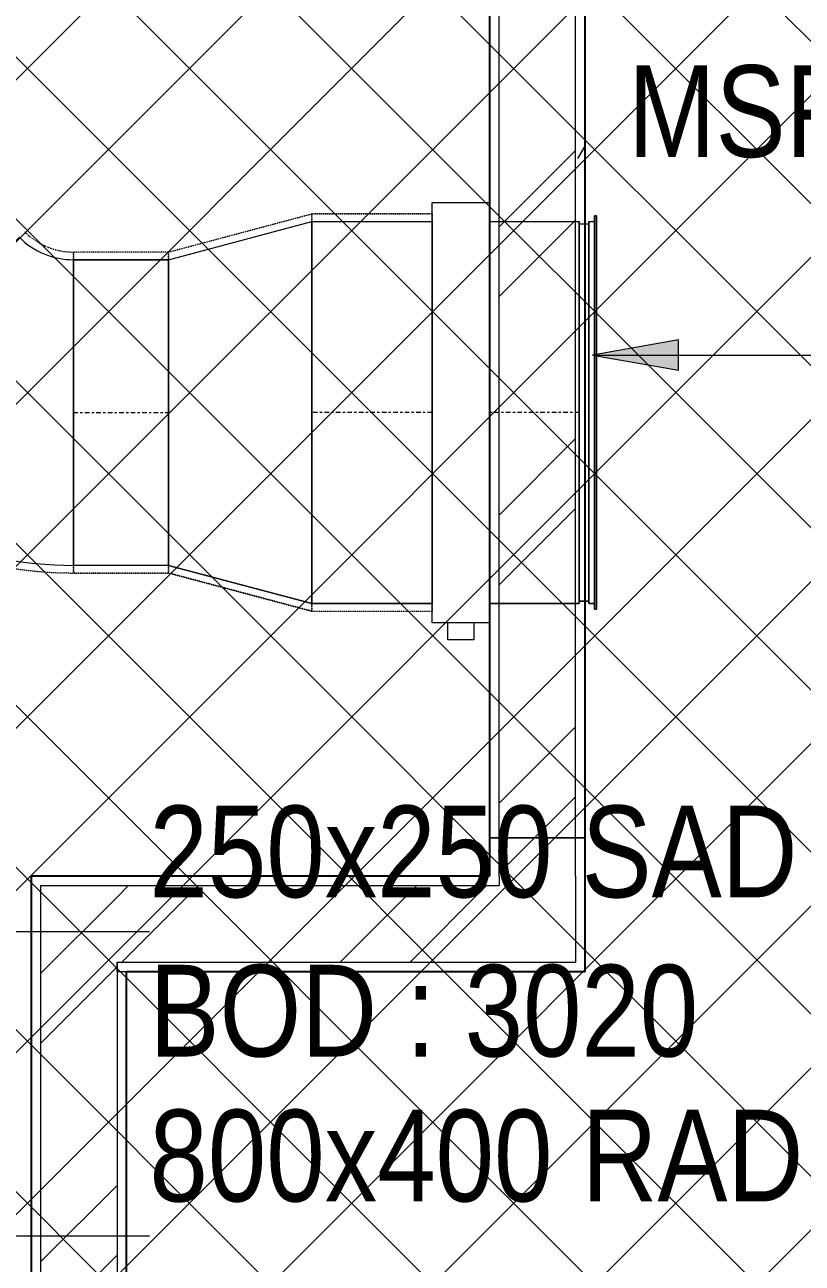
# Model space of a CAD drawing. Header units: inches. Extents: x -83664 to 20107, y -47222 to 19398.
# Drawn here: x -43064 to -41029, y -4555 to -1313 of the extents above; entities that cross this region are included whole.
import ezdxf

# ---------------------------------------------------------------- set-up
doc = ezdxf.new("R2010")
doc.units = ezdxf.units.IN
doc.header["$MEASUREMENT"] = 0
doc.linetypes.add('Center', pattern=[29.999999, 12, -6, 6, -6])
doc.linetypes.add('Hidden 0_50', pattern=[1.0584, 0.5292, -0.5292])
for name, color, linetype, lineweight in [('A-DETL-GENF', 7, 'Continuous', 9), ('A-WALL', 7, 'Continuous', 9), ('A-WALL-PATT', 7, 'Continuous', 25), ('G-ANNO-TEXT', 7, 'Continuous', 9), ('M-HVAC-CDFF', 7, 'Continuous', 9), ('M-HVAC-DUCT-CNTR', 7, 'Center', 9), ('M-HVAC-DUCT-IDEN', 7, 'Continuous', 18)]:
    doc.layers.add(name, color=color, linetype=linetype, lineweight=lineweight)
doc.layers.add('M-HVAC-DUCT', color=7, linetype='Continuous', lineweight=9, true_color=0xffe97f)
doc.styles.add('Arial Narrow_21', font='ARIALN.TTF', dxfattribs={"height": 240})
pattern_1 = [(0, (0, 0), (1219.2, 304.8), [50.292, -864.108, 50.292, -864.108, -4876.8]), (0, (0, 0), (1219.2, 304.8), [-1828.8, 50.292, -1778.508, 50.292, -864.108, -2133.6]), (0, (0, 0), (1219.2, 304.8), [-4572, 50.292, -559.308, 50.292, -1473.708]), (120, (457.2, 152.4), (-873.56454, 903.4582), [50.292, -864.108, 50.292, -864.108, -4876.8]), (120, (457.2, 152.4), (-873.56454, 903.4582), [-1828.8, 50.292, -1778.508, 50.292, -864.108, -2133.6]), (120, (457.2, 152.4), (-873.56454, 903.4582), [-4572, 50.292, -559.308, 50.292, -1473.708]), (240, (609.6, 762), (-345.63546, -1208.2582), [50.292, -864.108, 50.292, -864.108, -4876.8]), (240, (609.6, 762), (-345.63546, -1208.2582), [-1828.8, 50.292, -1778.508, 50.292, -864.108, -2133.6]), (240, (609.6, 762), (-345.63546, -1208.2582), [-4572, 50.292, -559.308, 50.292, -1473.708])]
pattern_2 = [(45, (0, 0), (-377.1708, 377.1708), []), (45, (0, 571.5), (-377.1708, 377.1708), [])]

# ---------------------------------------------------------------- blocks, each defined once
blk = doc.blocks.new('GCE-AT-Return Register Grille Rectangular - 1000x500-8275225-FIRST FLOOR AC CONDITIONING LAYOUT - PART A')
at = {"layer": 'M-HVAC-CDFF', "color": 6, "true_color": 0xff00ff}
for p, q in [((-493.65, 40), (493.65, 40)), ((493.65, 40), (-493.65, 40)), ((-493.65, 15), (-493.65, 40)), ((-493.65, 40), (-493.65, 15)), ((493.65, 40), (493.65, 15)), ((493.65, 40), (493.65, 15)), ((515, 0), (-515, 0)), ((-515, 0), (515, 0)), ((-515, 0), (-515, -4.7625)), ((-515, 0), (-515, -4.7625)), ((-500, 15), (500, 15)), ((500, 15), (-500, 15)), ((-500, 0), (-500, 15)), ((-500, 15), (-500, 0)), ((-500, 0), (500, 0)), ((500, 0), (-500, 0)), ((-493.65, 15), (493.65, 15)), ((493.65, 15), (-493.65, 15)), ((500, 15), (500, 0)), ((500, 15), (500, 0)), ((515, -4.7625), (515, 0)), ((515, 0), (515, -4.7625)), ((515, -4.7625), (-515, -4.7625)), ((-515, -4.7625), (515, -4.7625))]:
    blk.add_line(p, q, dxfattribs=at)
blk = doc.blocks.new('TEMW-ME-DMP-Motorised Fire Damper - MSFD-V121-FIRST FLOOR AC CONDITIONING LAYOUT - PART A')
at = {"layer": 'M-HVAC-DUCT', "color": 6, "true_color": 0xff00ff}
for p, q in [((-33.75, 595), (-33.75, 550)), ((33.75, 595), (-33.75, 595)), ((33.75, 550), (33.75, 595)), ((75, 550), (-75, 550)), ((-75, 550), (-75, -550)), ((75, -550), (75, 550)), ((-75, -550), (75, -550))]:
    blk.add_line(p, q, dxfattribs=at)
blk = doc.blocks.new('M_Rec Elbow - Radius - 0_75W-9392001-FIRST FLOOR AC CONDITIONING LAYOUT - PART A')
at = {"layer": 'M-HVAC-DUCT', "color": 6, "true_color": 0xff00ff}
for p, q in [((-107.1, 458.6), (458.6, -107.1)), ((458.6, -107.1), (-107.1, 458.6)), ((-248.5, 400), (-248.5, -400)), ((-248.5, -400), (-248.5, 400))]:
    blk.add_line(p, q, dxfattribs=at)
for radius in [200, 200, 1000, 1000]:
    blk.add_arc((-248.5, 600), radius, 270, 315, dxfattribs=at)
blk = doc.blocks.new('M_Rec Transition - Length - Standard-9392017-FIRST FLOOR AC CONDITIONING LAYOUT - PART A')
at = {"layer": 'M-HVAC-DUCT', "color": 6, "true_color": 0xff00ff}
for p, q in [((0, 400), (375, 500)), ((0, 400), (375, 500)), ((375, -500), (375, 500)), ((375, 500), (375, -500)), ((0, 400), (0, -400)), ((0, -400), (0, 400)), ((0, -400), (375, -500)), ((375, -500), (0, -400))]:
    blk.add_line(p, q, dxfattribs=at)
blk = doc.blocks.new('TEMW-SMBZ-HO-BM-HVAC-00002_rvt-1-FIRST FLOOR AC CONDITIONING LAYOUT - PART A')
at = {"layer": 'M-HVAC-DUCT', "color": 6, "linetype": 'Hidden 0_50', "true_color": 0xff00ff}
for p, q in [((108769.4, 96463.9), (109144.4, 96563.9)), ((108769.4, 96463.9), (109144.4, 96563.9)), ((109144.4, 95523.9), (109144.4, 96563.9)), ((109144.4, 96563.9), (109144.4, 95523.9)), ((109144.4, 96563.9), (109144.4, 95523.9)), ((109144.4, 95523.9), (109144.4, 96563.9)), ((109459.4, 96563.9), (109144.4, 96563.9)), ((109144.4, 96563.9), (109459.4, 96563.9)), ((109459.4, 96563.9), (109459.4, 95523.9)), ((109459.4, 95523.9), (109459.4, 96563.9)), ((108520.1, 95623.9), (108520.1, 96463.9)), ((108520.1, 96463.9), (108520.1, 95623.9)), ((108769.4, 96463.9), (108520.1, 96463.9)), ((108769.4, 96463.9), (108520.1, 96463.9)), ((108520.1, 95623.9), (108520.1, 96463.9)), ((108520.1, 96463.9), (108520.1, 95623.9)), ((108769.4, 95623.9), (108769.4, 96463.9)), ((108769.4, 96463.9), (108769.4, 95623.9)), ((108769.4, 96463.9), (108769.4, 95623.9)), ((108769.4, 95623.9), (108769.4, 96463.9)), ((108520.1, 95623.9), (108769.4, 95623.9)), ((108769.4, 95623.9), (108520.1, 95623.9)), ((108769.4, 95623.9), (109144.4, 95523.9)), ((109144.4, 95523.9), (108769.4, 95623.9)), ((109144.4, 95523.9), (109459.4, 95523.9)), ((109144.4, 95523.9), (109459.4, 95523.9))]:
    blk.add_line(p, q, dxfattribs=at)
at = {"layer": 'M-HVAC-DUCT', "color": 6, "true_color": 0xff00ff}
for p, q in [((109144.4, 95543.9), (109144.4, 96543.9)), ((109144.4, 96543.9), (109144.4, 95543.9)), ((109144.4, 96543.9), (109459.4, 96543.9)), ((109144.4, 96543.9), (109459.4, 96543.9)), ((109459.4, 95543.9), (109459.4, 96543.9)), ((109459.4, 96543.9), (109459.4, 95543.9)), ((109609.4, 95543.9), (109609.4, 96543.9)), ((109609.4, 96543.9), (109609.4, 95543.9)), ((109609.4, 96543.9), (109844.4, 96543.9)), ((109609.4, 96543.9), (109844.4, 96543.9)), ((109844.4, 95543.9), (109844.4, 96543.9)), ((109844.4, 96543.9), (109844.4, 95543.9)), ((108520.1, 96443.9), (108520.1, 95643.9)), ((108520.1, 95643.9), (108520.1, 96443.9)), ((108520.1, 96443.9), (108769.4, 96443.9)), ((108769.4, 96443.9), (108520.1, 96443.9)), ((108769.4, 96443.9), (108769.4, 95643.9)), ((108769.4, 95643.9), (108769.4, 96443.9)), ((108769.4, 95643.9), (108520.1, 95643.9)), ((108769.4, 95643.9), (108520.1, 95643.9)), ((109459.4, 95543.9), (109144.4, 95543.9)), ((109144.4, 95543.9), (109459.4, 95543.9)), ((109844.4, 95543.9), (109609.4, 95543.9)), ((109609.4, 95543.9), (109844.4, 95543.9))]:
    blk.add_line(p, q, dxfattribs=at)
at = {"layer": 'M-HVAC-DUCT', "color": 6, "linetype": 'Hidden 0_50', "true_color": 0xff00ff}
for radius in [180, 180, 1020, 1020]:
    blk.add_arc((108520.1, 96643.9), radius, 225, 270, dxfattribs=at)
at = {"layer": 'M-HVAC-DUCT-CNTR', "color": 6, "true_color": 0xff00ff}
for p, q in [((108520.1, 96043.9), (108769.4, 96043.9)), ((109459.4, 96043.9), (109144.4, 96043.9)), ((109844.4, 96043.9), (109609.4, 96043.9))]:
    blk.add_line(p, q, dxfattribs=at)
at = {"layer": 'M-HVAC-CDFF', "color": 6, "linetype": 'Hidden 0_50', "lineweight": 9, "true_color": 0xff00ff, "rotation": 89.99999999999984}
blk.add_blockref('GCE-AT-Return Register Grille Rectangular - 1000x500-8275225-FIRST FLOOR AC CONDITIONING LAYOUT - PART A', (109884.4, 96043.9), dxfattribs=at)
at = {"layer": 'M-HVAC-DUCT', "color": 6, "linetype": 'Hidden 0_50', "lineweight": 9, "true_color": 0xff00ff, "extrusion": (0, 0, -1), "rotation": 180}
blk.add_blockref('TEMW-ME-DMP-Motorised Fire Damper - MSFD-V121-FIRST FLOOR AC CONDITIONING LAYOUT - PART A', (-109534.4, 96043.9), dxfattribs=at)
at = {"layer": 'M-HVAC-DUCT', "color": 6, "linetype": 'Hidden 0_50', "lineweight": 9, "true_color": 0xff00ff, "rotation": 315}
blk.add_blockref('M_Rec Elbow - Radius - 0_75W-9392001-FIRST FLOOR AC CONDITIONING LAYOUT - PART A', (108271.5, 96043.9), dxfattribs=at)
at = {"layer": 'M-HVAC-DUCT', "color": 6, "linetype": 'Hidden 0_50', "lineweight": 9, "true_color": 0xff00ff}
blk.add_blockref('M_Rec Transition - Length - Standard-9392017-FIRST FLOOR AC CONDITIONING LAYOUT - PART A', (108769.4, 96043.9), dxfattribs=at)
blk = doc.blocks.new('TEMW-SMBZ-HO-BM-HVAC-00002_rvt-2-FIRST FLOOR AC CONDITIONING LAYOUT - PART A')
at = {"layer": 'M-HVAC-DUCT', "color": 6, "linetype": 'Hidden 0_50', "true_color": 0xff00ff}
for p, q in [((108769.4, 96463.9), (109144.4, 96563.9)), ((108769.4, 96463.9), (109144.4, 96563.9)), ((109144.4, 95523.9), (109144.4, 96563.9)), ((109144.4, 96563.9), (109144.4, 95523.9)), ((109144.4, 96563.9), (109144.4, 95523.9)), ((109144.4, 95523.9), (109144.4, 96563.9)), ((109459.4, 96563.9), (109144.4, 96563.9)), ((109144.4, 96563.9), (109459.4, 96563.9)), ((109459.4, 96563.9), (109459.4, 95523.9)), ((109459.4, 95523.9), (109459.4, 96563.9)), ((108520.1, 95623.9), (108520.1, 96463.9)), ((108520.1, 96463.9), (108520.1, 95623.9)), ((108769.4, 96463.9), (108520.1, 96463.9)), ((108769.4, 96463.9), (108520.1, 96463.9)), ((108520.1, 95623.9), (108520.1, 96463.9)), ((108520.1, 96463.9), (108520.1, 95623.9)), ((108769.4, 95623.9), (108769.4, 96463.9)), ((108769.4, 96463.9), (108769.4, 95623.9)), ((108769.4, 96463.9), (108769.4, 95623.9)), ((108769.4, 95623.9), (108769.4, 96463.9)), ((108520.1, 95623.9), (108769.4, 95623.9)), ((108769.4, 95623.9), (108520.1, 95623.9)), ((108769.4, 95623.9), (109144.4, 95523.9)), ((109144.4, 95523.9), (108769.4, 95623.9)), ((109144.4, 95523.9), (109459.4, 95523.9)), ((109144.4, 95523.9), (109459.4, 95523.9))]:
    blk.add_line(p, q, dxfattribs=at)
at = {"layer": 'M-HVAC-DUCT', "color": 6, "true_color": 0xff00ff}
for p, q in [((109144.4, 95543.9), (109144.4, 96543.9)), ((109144.4, 96543.9), (109144.4, 95543.9)), ((109144.4, 96543.9), (109459.4, 96543.9)), ((109144.4, 96543.9), (109459.4, 96543.9)), ((109459.4, 95543.9), (109459.4, 96543.9)), ((109459.4, 96543.9), (109459.4, 95543.9)), ((109609.4, 95543.9), (109609.4, 96543.9)), ((109609.4, 96543.9), (109609.4, 95543.9)), ((109609.4, 96543.9), (109844.4, 96543.9)), ((109609.4, 96543.9), (109844.4, 96543.9)), ((109844.4, 95543.9), (109844.4, 96543.9)), ((109844.4, 96543.9), (109844.4, 95543.9)), ((108520.1, 96443.9), (108520.1, 95643.9)), ((108520.1, 95643.9), (108520.1, 96443.9)), ((108520.1, 96443.9), (108769.4, 96443.9)), ((108769.4, 96443.9), (108520.1, 96443.9)), ((108769.4, 96443.9), (108769.4, 95643.9)), ((108769.4, 95643.9), (108769.4, 96443.9)), ((108769.4, 95643.9), (108520.1, 95643.9)), ((108769.4, 95643.9), (108520.1, 95643.9)), ((109459.4, 95543.9), (109144.4, 95543.9)), ((109144.4, 95543.9), (109459.4, 95543.9)), ((109844.4, 95543.9), (109609.4, 95543.9)), ((109609.4, 95543.9), (109844.4, 95543.9))]:
    blk.add_line(p, q, dxfattribs=at)
at = {"layer": 'M-HVAC-DUCT', "color": 6, "linetype": 'Hidden 0_50', "true_color": 0xff00ff}
for radius in [180, 180, 1020, 1020]:
    blk.add_arc((108520.1, 96643.9), radius, 225, 270, dxfattribs=at)
at = {"layer": 'M-HVAC-DUCT-CNTR', "color": 6, "true_color": 0xff00ff}
for p, q in [((108520.1, 96043.9), (108769.4, 96043.9)), ((109459.4, 96043.9), (109144.4, 96043.9)), ((109844.4, 96043.9), (109609.4, 96043.9))]:
    blk.add_line(p, q, dxfattribs=at)
at = {"layer": 'M-HVAC-CDFF', "color": 6, "linetype": 'Hidden 0_50', "lineweight": 9, "true_color": 0xff00ff, "rotation": 89.99999999999984}
blk.add_blockref('GCE-AT-Return Register Grille Rectangular - 1000x500-8275225-FIRST FLOOR AC CONDITIONING LAYOUT - PART A', (109884.4, 96043.9), dxfattribs=at)
at = {"layer": 'M-HVAC-DUCT', "color": 6, "linetype": 'Hidden 0_50', "lineweight": 9, "true_color": 0xff00ff, "extrusion": (0, 0, -1), "rotation": 180}
blk.add_blockref('TEMW-ME-DMP-Motorised Fire Damper - MSFD-V121-FIRST FLOOR AC CONDITIONING LAYOUT - PART A', (-109534.4, 96043.9), dxfattribs=at)
at = {"layer": 'M-HVAC-DUCT', "color": 6, "linetype": 'Hidden 0_50', "lineweight": 9, "true_color": 0xff00ff, "rotation": 315}
blk.add_blockref('M_Rec Elbow - Radius - 0_75W-9392001-FIRST FLOOR AC CONDITIONING LAYOUT - PART A', (108271.5, 96043.9), dxfattribs=at)
at = {"layer": 'M-HVAC-DUCT', "color": 6, "linetype": 'Hidden 0_50', "lineweight": 9, "true_color": 0xff00ff}
blk.add_blockref('M_Rec Transition - Length - Standard-9392017-FIRST FLOOR AC CONDITIONING LAYOUT - PART A', (108769.4, 96043.9), dxfattribs=at)
blk = doc.blocks.new('SMBZ_Hospital Arch Model_2026_01_29_rvt-1-FIRST FLOOR AC CONDITIONING LAYOUT - PART A')
at = {"layer": 'A-WALL-PATT', "lineweight": 9, "true_color": 0xbbbbbb}
h = blk.add_hatch(dxfattribs=at)
h.set_pattern_fill('FP_12', color=9, style=0, pattern_type=2)
h.set_pattern_definition(pattern_2)
h.paths.add_polyline_path([(109834.4, 94805.7), (109834.4, 97907.7), (109634.4, 97907.7), (109634.4, 94805.7)])
h = blk.add_hatch(dxfattribs=at)
h.set_pattern_fill('FP_13', color=9, style=0, pattern_type=2)
h.set_pattern_definition(pattern_1)
h.paths.add_polyline_path([(109834.4, 94605.7), (109859.4, 94605.7), (109859.4, 97907.7), (109834.4, 97907.7), (109834.4, 94805.7)])
h = blk.add_hatch(dxfattribs=at)
h.set_pattern_fill('FP_13', color=9, style=0, pattern_type=2)
h.set_pattern_definition(pattern_1)
h.paths.add_polyline_path([(108409.4, 75082.7), (108434.4, 75082.7), (108434.4, 94830.7), (108409.4, 94830.7), (108409.4, 75119.3)])
h = blk.add_hatch(dxfattribs=at)
h.set_pattern_fill('FP_13', color=9, style=0, pattern_type=2)
h.set_pattern_definition(pattern_1)
h.paths.add_polyline_path([(109634.4, 94805.7), (109634.4, 94830.7), (108434.4, 94830.7), (108434.4, 94805.7), (109180.6, 94805.7)])
h = blk.add_hatch(dxfattribs=at)
h.set_pattern_fill('FP_12', color=9, style=0, pattern_type=2)
h.set_pattern_definition(pattern_2)
h.paths.add_polyline_path([(108634.4, 75082.7), (108634.4, 94805.7), (108434.4, 94805.7), (108434.4, 75082.7)])
h = blk.add_hatch(dxfattribs=at)
h.set_pattern_fill('FP_12', color=9, style=0, pattern_type=2)
h.set_pattern_definition(pattern_2)
h.paths.add_polyline_path([(109180.6, 94605.7), (109834.4, 94605.7), (109834.4, 94805.7), (108634.4, 94805.7), (108634.4, 94605.7), (108659.4, 94605.7)])
h = blk.add_hatch(dxfattribs=at)
h.set_pattern_fill('FP_13', color=9, style=0, pattern_type=2)
h.set_pattern_definition(pattern_1)
h.paths.add_polyline_path([(108634.4, 94580.7), (109859.4, 94580.7), (109859.4, 94605.7), (108634.4, 94605.7)])
h = blk.add_hatch(dxfattribs=at)
h.set_pattern_fill('FP_13', color=9, style=0, pattern_type=2)
h.set_pattern_definition(pattern_1)
h.paths.add_polyline_path([(108634.4, 75082.7), (108659.4, 75082.7), (108659.4, 76282.7), (108634.4, 76282.7), (108634.4, 75119.3)])
h.paths.add_polyline_path([(108659.4, 76507.7), (108659.4, 79007.7), (108634.4, 79007.7), (108634.4, 76507.7)])
h.paths.add_polyline_path([(108659.4, 79157.7), (108659.4, 79807.7), (108634.4, 79807.7), (108634.4, 79157.7)])
h.paths.add_polyline_path([(108659.4, 79957.7), (108659.4, 94580.7), (108634.4, 94580.7), (108634.4, 79957.7)])
at = {"layer": 'A-WALL', "color": 9, "lineweight": 25, "true_color": 0xbbbbbb}
for p, q in [((109609.4, 97882.7), (109609.4, 94830.7)), ((109859.4, 94830.7), (109859.4, 97882.7)), ((108434.4, 94830.7), (108409.4, 94830.7)), ((108409.4, 94830.7), (108409.4, 75082.7)), ((108659.4, 94830.7), (108434.4, 94830.7)), ((109609.4, 94830.7), (108659.4, 94830.7)), ((109859.4, 94605.7), (109859.4, 94830.7)), ((108659.4, 79982.7), (108659.4, 94580.7)), ((108659.4, 94580.7), (109859.4, 94580.7)), ((109859.4, 94580.7), (109859.4, 94605.7))]:
    blk.add_line(p, q, dxfattribs=at)
at = {"layer": 'A-WALL', "color": 9, "true_color": 0xbbbbbb}
for p, q in [((109634.4, 94830.7), (109634.4, 97882.7)), ((109834.4, 94830.7), (109834.4, 97882.7)), ((109609.4, 97130.7), (109609.4, 94930.7)), ((109859.4, 94930.7), (109859.4, 97130.7)), ((109609.4, 94930.7), (109609.4, 94830.7)), ((109609.4, 94930.7), (109859.4, 94930.7)), ((109859.4, 94930.7), (109609.4, 94930.7)), ((109859.4, 94830.7), (109859.4, 94930.7)), ((108409.4, 94830.7), (108659.4, 94830.7)), ((108409.4, 94830.7), (108409.4, 75082.7)), ((108434.4, 94805.7), (108434.4, 75082.7)), ((108434.4, 94805.7), (108634.4, 94805.7)), ((108634.4, 94805.7), (108659.4, 94805.7)), ((109609.4, 94830.7), (108659.4, 94830.7)), ((108659.4, 94805.7), (109634.4, 94805.7)), ((109634.4, 94830.7), (109634.4, 94805.7)), ((109834.4, 94830.7), (109834.4, 94805.7)), ((109834.4, 94805.7), (109834.4, 94605.7)), ((109859.4, 94830.7), (109859.4, 94580.7)), ((108634.4, 94605.7), (108634.4, 94580.7)), ((108634.4, 94580.7), (108634.4, 94605.7)), ((108634.4, 94605.7), (108659.4, 94605.7)), ((108634.4, 94580.7), (108634.4, 79957.7)), ((108634.4, 94580.7), (108659.4, 94580.7)), ((108659.4, 94605.7), (109834.4, 94605.7)), ((108659.4, 79982.7), (108659.4, 94580.7)), ((108659.4, 94580.7), (109859.4, 94580.7))]:
    blk.add_line(p, q, dxfattribs=at)

msp = doc.modelspace()

# ---------------------------------------------------------------- hatches: boundary and pattern name
at = {"layer": 'A-DETL-GENF', "true_color": 0xff0000}
h = msp.add_hatch(dxfattribs=at)
h.set_pattern_fill('FP_59', color=1, style=0, pattern_type=2)
h.set_pattern_definition([(45, (-151456.65, -98372.2), (-212.13203, 212.13203), []), (135, (-151456.65, -98372.2), (-212.13203, -212.13203), [])])
h.paths.add_polyline_path([(-62993, -37189.5), (-27297.3, -37189.5), (-27297.3, -98.4), (-62993, -98.4), (-62993, -33333)])
at = {"layer": 'G-ANNO-TEXT'}
msp.add_hatch(color=256, dxfattribs=at).paths.add_polyline_path([(-41577.9, -2178), (-41352.9, -2217.6), (-41352.9, -2138.3)])

# ---------------------------------------------------------------- linework, layer by layer
for p, q in [((-41352.9, -2138.3), (-41577.9, -2178)), ((-41352.9, -2217.6), (-41352.9, -2138.3)), ((-41577.9, -2178), (-41352.9, -2217.6)), ((-41577.9, -2178), (-40253.1, -2178))]:
    msp.add_line(p, q, dxfattribs=at)
at = {"layer": 'M-HVAC-DUCT-IDEN', "lineweight": 9}
for p, q in [((-45521.1, -3686.5), (-42737.4, -3686.5)), ((-44544.5, -4482.6), (-42737.4, -4482.6))]:
    msp.add_line(p, q, dxfattribs=at)

# ---------------------------------------------------------------- block references
at = {"lineweight": 5}
for name in ['SMBZ_Hospital Arch Model_2026_01_29_rvt-1-FIRST FLOOR AC CONDITIONING LAYOUT - PART A', 'TEMW-SMBZ-HO-BM-HVAC-00002_rvt-1-FIRST FLOOR AC CONDITIONING LAYOUT - PART A', 'TEMW-SMBZ-HO-BM-HVAC-00002_rvt-2-FIRST FLOOR AC CONDITIONING LAYOUT - PART A']:
    msp.add_blockref(name, (-151456.7, -98372.2), dxfattribs=at)

# ---------------------------------------------------------------- texts
at = {"layer": 'G-ANNO-TEXT', "insert": (-41484.4, -1419.5), "char_height": 240, "width": 1491.139, "attachment_point": 1, "style": 'Arial Narrow_21'}
msp.add_mtext('MSFD-01', dxfattribs=at)
at = {"layer": 'M-HVAC-DUCT-IDEN', "lineweight": 9, "char_height": 240, "attachment_point": 1, "style": 'Arial Narrow_21'}
for s, insert, width in [('250x250 SAD', (-42737.4, -3357), 2128.48), ('BOD : 3020', (-42737.4, -3773.7), 1803.797), ('800x400 RAD', (-42737.4, -4153), 2152.531)]:
    msp.add_mtext(s, dxfattribs=dict(at, insert=insert, width=width))

doc.saveas('drawing.dxf')
